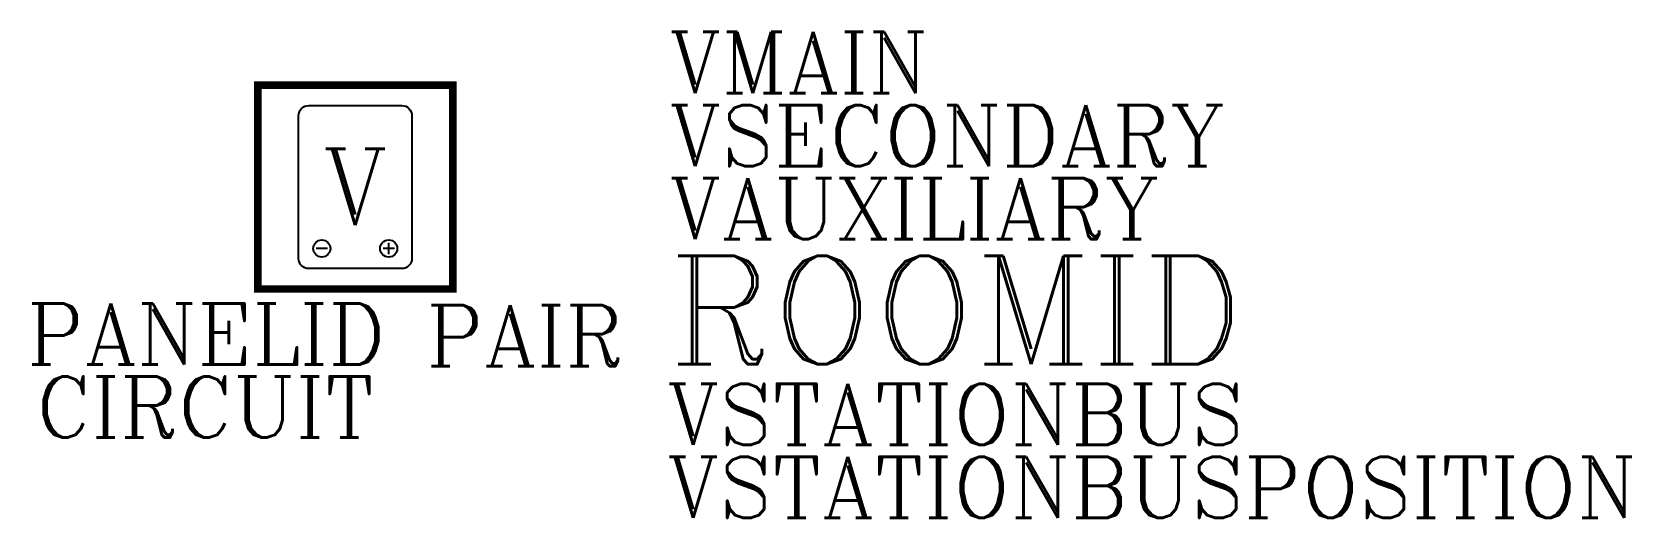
# Model space of a CAD drawing. Header units: inches. Extents: x -32 to 125, y -32 to 15.
import ezdxf
from ezdxf.enums import TextEntityAlignment as Align

# ---------------------------------------------------------------- set-up
doc = ezdxf.new("R2010")
doc.units = ezdxf.units.IN
doc.header["$LTSCALE"] = 48
doc.header["$MEASUREMENT"] = 0
doc.styles.add('ROMANC', font='COMPLEX.SHX')
doc.styles.add('WSNotes', font='complex.shx', dxfattribs={"height": 18})

msp = doc.modelspace()

# ---------------------------------------------------------------- texts
at = {"flags": 1}
for tag, p, height, style in [('VMAIN', (30.77, 9.21), 6, 'ROMANC'), ('VSECONDARY', (30.77, 2.04), 6, 'ROMANC'), ('VAUXILIARY', (30.77, -5.12), 6, 'ROMANC'), ('ROOMID', (30.77, -17.38), 10.62, 'WSNotes'), ('VSTATIONBUS', (30.57, -25.3), 6, 'ROMANC'), ('VSTATIONBUSPOSITION', (30.57, -32.46), 6, 'ROMANC')]:
    msp.add_attdef(tag, p, '', height=height, dxfattribs=dict(at, style=style))
at = {"style": 'ROMANC'}
for tag, p in [('PANELID', (-32.21, -17.42)), ('PAIR', (6.97, -17.58))]:
    msp.add_attdef(tag, p, '', height=6, dxfattribs=at)
msp.add_attdef('CIRCUIT', text='', height=6, dxfattribs=at).set_placement((-14.71, -18.58), align=Align.TOP_CENTER)

# ---------------------------------------------------------------- wipeouts: each hides what was drawn before it
at = {"linetype": 'Continuous'}
msp.add_wipeout([(9.56, -10), (-9.56, -10), (-9.56, 10), (9.56, 10)], dxfattribs=at)

# ---------------------------------------------------------------- next in the draw order: linework, layer by layer
at = {"linetype": 'Continuous', "const_width": 0.75}
msp.add_lwpolyline([(-9.56, 10), (9.56, 10), (9.56, -10), (-9.56, -10)], close=True, dxfattribs=at)
at = {"linetype": 'Continuous'}
msp.add_lwpolyline([(-4.56, 8), (4.56, 8, -0.414214), (5.56, 7), (5.56, -7, -0.414214), (4.56, -8), (-4.56, -8, -0.414214), (-5.56, -7), (-5.56, 7, -0.414214)], format="xyb", close=True, dxfattribs=at)
for points in [[(-2.73, -6.03), (-3.28, -6.03), (-3.84, -6.03)], [(3.84, -6.03), (3.28, -6.03), (2.73, -6.03)], [(3.28, -6.59), (3.28, -6.03), (3.28, -5.47)]]:
    msp.add_lwpolyline(points)
for centre in [(-3.28, -6.03), (3.28, -6.03)]:
    msp.add_circle(centre, 0.844)

# ---------------------------------------------------------------- next in the draw order: texts
at = {"style": 'ROMANC'}
msp.add_text('V', height=7.51, dxfattribs=at).set_placement((0, 0), align=Align.MIDDLE_CENTER)

doc.saveas('drawing.dxf')
